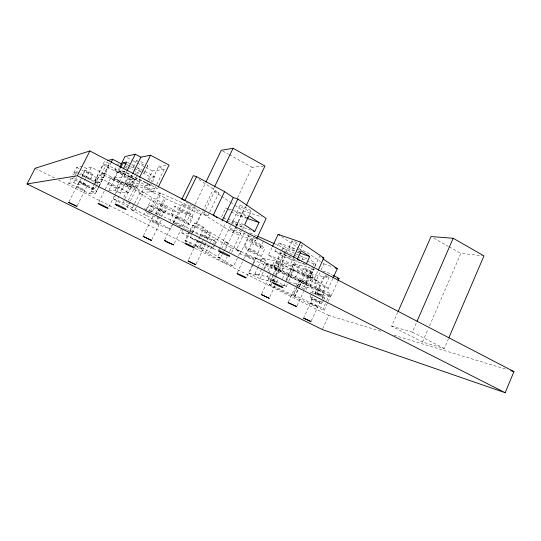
<?xml version="1.0" encoding="UTF-8"?>
<svg xmlns="http://www.w3.org/2000/svg" width="541" height="541" viewBox="0 0 541 541"><rect width="100%" height="100%" fill="white"/><g stroke="black" fill="none" stroke-linecap="round" stroke-linejoin="round"><path stroke-width="0.41" stroke-dasharray="2.71 2.03" d="M274.044 281.543C284.397 285.1 258.429 273.881 273.043 281.104M397.757 312.299L391.643 326.216L422.501 341.993L444.276 348.512L448.577 338.477M422.501 341.993L428.168 328.901M429.507 325.817L460.844 253.411L482.329 255.704M391.643 326.216L412.343 332.113L416.698 322.111M273.374 275.369L269.29 284.181L270.608 285.804L324.127 310.433L327.772 302.372M328.103 301.641L330.754 295.778L330.051 293.344L300.099 279.88L297.374 285.824M328.313 276.329L325.019 275.66L317.019 293.256L330.774 296.745L337.652 281.536M322.666 328.813L328.705 315.437L382.663 331.802M310.074 292.471L320.962 295.264L328.942 277.695L325.019 275.66M311.325 320.84L319.758 302.25L315.843 300.127L312.34 298.889L303.9 317.432M322.443 296.333L324.458 291.897M323.511 300.431L321.848 304.096L320.928 301.864L321.949 299.619M322.287 298.869L323.646 295.873L312.833 290.997L311.812 293.236M271.92 247.69L268.464 255.102L292.458 270.182L296.61 271.744L314.984 283.322L328.34 288.4L332.823 278.52M323.843 299.7L324.505 298.24L323.646 295.873M324.127 310.433L323.261 308.356L326.318 301.601M326.656 300.85L330.051 293.344M314.984 283.322L319.765 272.826M321.131 269.831L323.87 263.832L321.097 261.959M321.848 304.096L311.291 299.308L310.115 296.968L311.474 293.979M315.45 288.076L318.588 281.198L298.355 270.777L293.012 269.689L289.868 276.512L309.905 286.737L315.45 288.076L295.163 277.709L289.868 276.512M311.291 299.308L313.286 294.933M315.024 292.985L317.04 288.563M288.549 281.895L300.275 284.735L304.285 286.771L317.662 290.044L324.614 274.767M314.497 266.99L306.984 283.41L305.976 281.266L314.679 262.25L310.094 260.214M304.285 286.771L312.373 269.093L314.781 269.553M314.835 266.24L315.518 264.745L314.679 262.25M328.34 288.4L310.162 276.83L313.611 269.283M314.99 266.267L319.474 256.461L322.22 258.334M297.023 305.881L303.542 291.626M304.569 289.374L306.93 284.214M310.067 277.35L312.414 272.218M306.105 289.739L313.097 274.436L328.942 277.695M309.905 286.737L312.996 279.961L318.588 281.198M310.162 276.83L314.47 278.453L317.932 270.872M296.61 271.744L301.743 260.586M302.088 259.842L304.143 255.379M295.163 277.709L298.355 270.777M288.407 301.952L294.94 287.731M295.968 285.486L298.328 280.346M301.472 273.503L303.826 268.377M300.099 279.88L300.377 280.414L293.587 295.217L293.283 294.75L297.029 286.568M294.561 296.684L298.781 287.467M299.132 286.703L301.249 282.098L277.323 271.325L276.099 269.499L273.719 274.639M300.275 284.735L308.39 267.024L312.373 269.093M294.859 297.131L299.058 287.961M299.41 287.197L301.513 282.612L301.249 282.098M282.49 278.588L284.735 273.726L289.503 274.781L286.899 280.414M314.47 278.453L290.835 263.359L293.29 258.043M286.108 279.663L293.249 264.177L308.39 267.024M283.687 286.094L295.575 260.309M299.335 252.16L302.277 245.776M292.458 270.182L296.894 260.559M281.476 285.141L286.311 286.378L287.359 284.099M288.759 281.063L293.655 270.439L274.686 260.681L262.148 258.321L258.368 266.415M305.976 281.266L274.618 267.173L282.307 250.605M282.659 249.854L283.356 248.346L282.902 247.467L275.241 244.072M253.154 264.258L248.955 273.232L260.038 278.798L269.885 281.293L272.935 274.713M273.279 273.983L277.012 265.935L280.515 267.734L293.655 270.439M284.782 251.092L276.208 269.574L276.694 270.304L285.215 251.923M303.251 263.142L305.888 264.86L283.66 256.745L285.716 252.302M286.061 251.558L287.433 248.603L278.791 242.902L277.046 246.655M270.608 285.804L275.2 275.896M275.552 275.139L277.323 271.325M273.32 281.144L275.741 275.924M276.086 275.173L285.202 255.501M289.05 247.203L291.924 241.002M273.766 282.307L280.515 267.734M269.878 296.779L275.126 285.432M276.525 282.409L278.723 277.655M281.651 271.339A4.369 0.399 25 0 0 276.343 268.41A4.369 0.399 25 0 0 275.227 268.647A4.369 0.399 25 0 0 281.651 271.339L283.836 266.612A4.362 0.426 25 0 0 278.547 263.656A4.362 0.426 25 0 0 277.411 263.934A4.362 0.426 25 0 0 283.836 266.612M263.751 269.08L266.037 264.184L270.581 265.11L289.503 274.781M260.038 278.798L264.197 269.864M264.549 269.114L266.977 263.907L277.012 265.935M283.66 256.745L274.95 251.159L276.694 247.406M267.944 270.784L270.581 265.11M258.023 267.153L254.933 273.766L267.22 276.742L274.686 260.681M274.618 267.173L274.104 266.409L282.902 247.467M261.661 293.79L270.892 273.915M273.827 267.592L276.018 262.865M261.12 256.644L258.064 252.349L261.587 244.816L248.109 238.818L244.573 246.311L248.028 250.781L261.12 256.644L264.535 249.34L261.587 244.816M246.946 276.458L252.532 264.542M252.877 263.792L257.577 253.763A5.139 0.507 25.2 0 0 251.186 250.206A5.139 0.507 25.2 0 0 250.118 250.666A5.139 0.507 25.2 0 0 257.577 253.763M261.046 246.365A5.133 0.555 25.2 0 0 254.683 242.767A5.133 0.555 25.2 0 0 253.58 243.308A5.133 0.555 25.2 0 0 261.046 246.365L263.636 240.826M253.506 263.514L255.961 258.273L265.705 260.147L261.939 268.228M248.955 273.232L258.51 275.572L261.594 268.958M237.316 272.779L248.339 249.333M251.822 241.935L254.426 236.397M248.028 250.781L251.45 243.497L248.109 238.818M205.391 210.51L203.565 214.304L232.792 232.677L255.616 240.873L256.312 239.379M276.694 270.304L240.204 253.885L236.512 249.516L245.35 230.804M189.262 231.704L185.015 240.522L224.387 262.622L233.563 266.253L238.128 256.576M238.48 255.832L240.583 251.369L224.84 241.813L221.952 247.906M240.204 253.885L248.765 235.72L247.913 234.496M219.416 253.229L217.61 257.036L220.539 258.185L222.263 254.547M223.643 251.639L227.781 242.909L207.656 230.669L192.454 225.09L189.62 230.966M232.792 232.677L235.653 226.645M236.011 225.888L243.166 210.807L234.78 205.167M225.394 249.489L236.201 226.72M236.559 225.962L245.918 206.229M224.387 262.622L227.179 256.732M229.614 251.579L231.359 247.9L192.454 225.09M231.622 252.478L242.307 229.878M242.666 229.127L243.727 226.875A6.262 0.751 25.4 0 0 235.842 222.351A6.262 0.751 25.4 0 0 234.713 223.25A6.262 0.751 25.4 0 0 243.727 226.875M249.387 214.919L251.152 211.186A6.249 0.872 25.4 0 0 243.335 206.561A6.249 0.872 25.4 0 0 242.118 207.656A6.249 0.872 25.4 0 0 251.152 211.186M183.216 229.005L181.391 232.786L213.208 248.86L215.02 245.046M215.386 244.289L225.563 222.939M237.553 197.776L252.086 167.277L263.386 166.161M219.206 249.313L231.386 223.704M231.737 222.953L232.454 221.452M236.721 212.471L239.913 205.756M231.271 211.558L236.038 214.696L231.852 223.494L250.821 230.128M214.121 245.026L212.809 247.778L205.418 243.436L206.75 240.657M207.081 239.961L208.413 237.181L193.245 231.507L192.589 232.873M196.106 263.961L205.391 244.552A4.294 0.352 25.4 0 0 199.798 241.536A4.294 0.352 25.4 0 0 199.359 242.003A4.294 0.352 25.4 0 0 205.391 244.552M208.339 238.378A4.294 0.385 25.5 0 0 202.767 235.342A4.294 0.385 25.5 0 0 202.307 235.856A4.294 0.385 25.5 0 0 208.339 238.378L210.55 233.759A4.287 0.413 25.5 0 0 204.992 230.703A4.287 0.413 25.5 0 0 204.512 231.257A4.287 0.413 25.5 0 0 210.55 233.759M221.56 216.887L225.827 207.96L228.214 208.765M205.526 252.295L210.185 242.544M210.544 241.793L212.694 237.289M208.373 253.411L215.555 238.358M214.452 244.336L215.764 241.584L208.413 237.181M203.565 214.304L207.92 215.832L209.34 212.877M209.692 212.14L218.916 192.941L197.465 178.456M188.681 259.518L194.347 247.704M194.645 247.007L199.311 237.289M199.67 236.539L203.977 227.565A5.282 0.521 25.6 0 0 197.1 223.764A5.282 0.521 25.6 0 0 196.572 224.515A5.282 0.521 25.6 0 0 203.977 227.565M191.271 235.605L190.29 237.655L197.715 241.983L199.906 237.418M220.539 258.185L200.129 246.385L207.656 230.669M185.083 242.442L189.769 232.725M190.128 231.974L194.456 223M187.389 230.121L191.954 232.177L200.569 214.297L195.714 208.785L159.723 192.819L150.79 211.01L152.007 212.079L160.88 193.982L159.723 192.819M192.4 232.758L214.02 187.855M205.756 209.752L214.52 191.534L218.916 192.941M189.431 224.508L184.238 219.308L187.795 211.957L174.79 206.162L171.226 213.485L176.792 218.841L189.431 224.508L192.88 217.367L187.795 211.957M174.324 243.362L181.654 228.207M182.391 226.693L185.015 221.262M188.518 214.033L191.135 208.623M183.582 228.248L194.929 204.782M195.294 204.025L205.539 182.831M191.954 232.177L186.828 227.2L195.714 208.785M169.915 221.654L172.755 215.818L164.417 210.821L149.073 205.255L146.936 209.597M164.775 239.751L171.768 225.347M173.242 222.317L175.879 216.88M179.396 209.651L182.019 204.241M137.4 204.87L142.614 194.314L139.693 193.286L131.524 209.807L155.26 223.433L170.496 229.249L173.025 224.048M173.384 223.305L178.435 212.904L155.105 198.709L152.095 197.654L131.632 185.232L122.124 181.945L116.227 193.779M176.792 218.841L180.248 211.734L174.79 206.162M155.26 223.433L158.824 216.143M159.182 215.419L163.098 207.399L178.435 212.904M161.536 216.718L164.417 210.821M151.757 239.649L161.82 219.037M165.012 212.498L167.399 207.609M143.439 235.687L153.536 215.075M156.741 208.535L159.135 203.646M155.686 213.81L157.438 210.226L172.755 215.818M156.153 214.669L164.484 197.634L135.926 184.948L131.821 181.086L123.287 198.263M157.661 214.953L165.587 198.75L164.484 197.634M120.298 168.44L118.858 171.321L146.679 185.732L150.669 185.495L152.102 182.588M152.461 181.857L154.969 176.772L137.144 167.433M119.439 167.622L114.266 177.969L141.958 192.211L153.103 191.893L156.41 185.171M156.775 184.42L164.126 169.489L158.635 166.581L151.25 181.546M115.862 194.517L113.651 198.953L123.091 202.449L143.845 214.439L145.996 210.057M146.354 209.326L152.095 197.654M143.845 214.439L146.827 215.561L148.626 211.896M148.991 211.166L155.105 198.709M141.958 192.211L147.74 180.498M148.106 179.761L152.44 170.976L164.126 169.489M146.679 185.732L148.789 181.451M149.14 180.741L150.898 177.171L154.969 176.772M131.524 209.807L134.425 210.895L137.029 205.621M153.103 191.893L147.565 189.025L150.885 182.297M114.266 177.969L123.997 176.846L129.651 179.768L132.274 174.5M127 186.902L130.848 179.159L134.168 178.828L130.259 186.706L127 186.902L101.661 173.898L105.583 166.094L108.498 165.526L134.168 178.828M123.091 202.449L124.572 199.453M124.944 198.709L131.632 185.232M108.653 190.709L115.132 190.425L119.872 192.839L128.643 192.589L137.394 174.966M137.752 174.229L138.482 172.762L134.067 170.456M128.291 200.353L135.926 184.948M126.939 207.933L129.928 201.901M130.3 201.151L140.254 181.046M144.548 172.369L147.767 165.877M118.858 171.321L122.354 170.794L123.084 169.326M115.132 190.425L124.579 171.497L129.279 173.938L119.872 192.839M108.883 206.858L115.077 194.429M115.443 193.698L120.934 182.689M124.836 174.851L126.303 171.916M123.997 176.846L126.628 171.571M115.774 202.598L129.157 175.71M133.471 167.027L136.704 160.535M98.793 202.043L110.891 177.867M114.82 170.03L117.39 164.897M109.018 189.979L117.769 172.478L124.579 171.497M99.842 182.642L95.027 180.194L104.616 161.13L109.397 163.612L99.842 182.642L93.897 183.216L103.115 164.897L109.397 163.612M71.284 177.975L68.612 183.243L89.461 193.705L94.35 183.994M94.722 183.243L97.353 178.009L103.649 177.211L99.544 175.108L95.432 183.284M98.807 186.855L95.453 193.536L91.321 191.453L93.938 186.253M96.629 185.252L94.844 188.809L73.644 178.097L71.764 178.381L92.687 188.937L94.093 186.131M96.988 184.542L98.063 182.405L79.831 173.134M101.661 173.898L104.508 173.472L108.498 165.526M91.321 191.453L96.508 191.23L98.719 186.821M99.091 186.084L104.995 174.317L91.334 167.304L86.31 168.332L82.144 166.195L76.633 167.433L72.812 174.959M99.179 186.118L110.844 163.01M68.612 183.243L73.806 182.642L77.999 184.751L82.753 184.292L85.363 179.125M85.742 178.381L91.334 167.304M77.228 205.641L87.365 185.536M90.584 179.159L92.991 174.385M73.556 174.844L74.989 172.018L76.91 171.646L79.101 172.762M73.644 178.097L74.732 175.947M75.098 175.23L76.91 171.646M73.806 182.642L76.457 177.407M69.032 201.665L79.216 181.533M82.448 175.142L84.869 170.361M77.999 184.751L81.4 178.036M81.779 177.286L86.31 168.332M319.758 302.25L312.34 298.889M99.544 175.108L104.995 174.317M158.635 166.581L166.648 165.424M135.135 173.188L138.482 172.762M95.027 180.194L102.662 179.308L128.643 192.589M98.063 182.405L95.858 182.628L79.466 174.297M129.651 179.768L138.8 178.888L157.499 188.599L147.565 189.025M92.687 188.937L94.844 188.809M89.461 193.705L95.453 193.536M181.391 232.786L191.67 234.28M213.208 248.86L220.579 250.24M322.794 271.095L326.007 271.71L332.512 275.105M393.943 335.224L507.505 369.665M243.166 210.807L261.398 216.86M229.012 209.029L247.332 215.162M236.038 214.696L247.136 218.456M223.149 217.435L227.119 218.814M227.917 219.091L243.795 224.589M278.791 242.902L300.438 250.537M287.433 248.603L295.393 251.43M296.184 251.714L298.578 252.559M323.87 263.832L332.559 266.943M274.95 251.159L290.375 256.752M268.464 255.102L290.835 263.359M224.84 241.813L227.781 242.909M159.629 218.672L154.28 216.671L145.867 211.768M215.764 241.584L200.637 235.896L193.245 231.507M231.359 247.9L240.583 251.369M190.29 237.655L205.418 243.436M197.715 241.983L212.809 247.778M185.015 240.522L200.129 246.385M249.949 232.846L256.847 235.91M131.821 181.086L160.88 193.982M283.356 248.346L295.582 253.77M296.346 254.114L299.396 255.467M300.16 255.805L307.038 258.855M285.553 251.43L293.236 254.845M294.006 255.19L297.077 256.556M297.848 256.894L306.301 260.647M307.065 260.992L315.518 264.745M165.587 198.75L200.569 214.297M248.765 235.72L257.881 239.771M180.248 211.734L192.88 217.367M251.45 243.497L264.535 249.34M171.226 213.485L184.238 219.308M244.573 246.311L258.064 252.349M150.79 211.01L186.828 227.2M236.512 249.516L274.104 266.409M144.352 208.637L152.007 212.079M127.953 202.889L133.221 205.262M276.099 269.499L306.984 283.41M177.495 225.671L179.774 226.699M184.346 228.755L186.625 229.783M301.513 282.612L330.754 295.778M324.505 298.24L313.949 293.472L312.833 290.997M310.115 296.968L320.928 301.864M293.283 294.75L323.261 308.356M269.29 284.181L293.587 295.217M35.124 168.271L55.5 178.489M58.523 180.004L183.798 242.801M195.118 248.475L328.705 315.437M254.933 273.766L258.51 275.572M269.885 281.293L273.415 283.071M267.22 276.742L286.311 286.378M82.753 184.292L96.508 191.23M74.989 172.018L78.716 173.911M255.961 258.273L266.977 263.907M317.662 290.044L330.774 296.745M76.633 167.433L81.076 169.705M81.813 170.077L97.353 178.009M266.037 264.184L284.735 273.726M317.019 293.256L320.962 295.264M262.148 258.321L265.705 260.147M293.012 269.689L312.996 279.961M104.508 173.472L130.259 186.706M412.343 332.113L444.276 348.512M293.249 264.177L313.097 274.436M122.354 170.794L150.669 185.495M103.115 164.897L130.848 179.159M126.824 164.586L129.745 166.114M130.469 166.493L142.148 172.599M142.871 172.978L150.898 177.171M125.965 166.229L127.433 166.993M128.17 167.379L133.329 170.07M127.493 162.374L136.406 167.047M127.209 157.715L132.403 160.44M133.147 160.833L145.022 167.074M145.759 167.467L152.44 170.976M222.736 151.095L228.606 154.334M229.343 154.733L252.086 167.277M433.95 238.182L448.489 246.412M449.213 246.824L460.844 253.411M113.651 198.953L134.425 210.895M217.61 257.036L233.563 266.253M146.827 215.561L170.496 229.249M149.073 205.255L157.438 210.226M122.124 181.945L142.614 194.314M139.693 193.286L163.098 207.399M186.023 202.03L207.92 215.832M235.152 227.808L255.616 240.873M222.933 217.766L226.368 219.971M227.051 220.41L231.169 223.054M227.186 208.86L230.588 211.105M214.52 191.534L220.809 195.761M221.506 196.234L229.891 201.874M230.588 202.348L234.084 204.701M281.597 236.681L298.206 247.859M298.903 248.326L301.668 250.192L305.854 251.66L320.4 261.492M125.979 201.543L127.203 202.55M304.143 289.394A4.747 0.399 24.8 0 1 303.521 289.205M296.989 285.641A4.747 0.399 24.8 0 1 302.142 287.893A4.747 0.399 24.8 0 1 304.502 289.455M143.771 171.565A6.167 0.771 26.3 0 1 143.845 172.457M140.545 171.26A6.167 0.771 26.3 0 1 136.359 169.157M134.29 167.852A6.167 0.771 26.3 0 1 134.148 166.919M137.468 168.116A6.167 0.771 26.3 0 1 141.708 170.246M146.996 165.046A6.161 0.818 26.4 0 1 147.051 165.986M143.744 164.809A6.161 0.818 26.4 0 1 139.564 162.706M137.509 161.38A6.161 0.818 26.4 0 1 137.387 160.406M140.714 161.583A6.161 0.818 26.4 0 1 144.947 163.72M117.985 164.464A5.579 0.669 26.4 0 1 119.061 164.261M125.099 167.054A5.579 0.669 26.4 0 1 127.007 168.244M246.885 217.834A6.255 0.818 25.4 0 1 238.574 214.108A6.255 0.818 25.4 0 1 238.48 212.721A6.255 0.818 25.4 0 1 246.804 216.691M298.51 251.213A5.755 0.69 24.9 0 1 298.165 251.984M294.622 250.632A5.755 0.69 24.9 0 1 288.975 247.264A5.755 0.69 24.9 0 1 295.136 249.36M301.391 244.978A5.748 0.737 24.8 0 1 300.005 245.479M297.469 244.464A5.748 0.737 24.8 0 1 291.849 241.063A5.748 0.737 24.8 0 1 298.023 243.112M310.385 303.278L317.743 306.7L310.385 303.278M195.599 245.479L198.08 247.102L203.173 249.185L195.599 245.479M284.099 263.163A5.768 0.588 24.9 0 0 292.634 266.693A5.768 0.588 24.9 0 0 285.702 262.798A5.768 0.588 24.9 0 0 284.099 263.163M231.528 229.959A6.276 0.697 25.3 0 0 240.535 233.631A6.276 0.697 25.3 0 0 232.616 229.147A6.276 0.697 25.3 0 0 231.528 229.959M127.622 183.568A6.188 0.656 26.1 0 0 136.866 187.686A6.188 0.656 26.1 0 0 129.901 183.446A6.188 0.656 26.1 0 0 127.622 183.568M109.58 184.961A5.599 0.534 26.1 0 0 117.884 188.681A5.599 0.534 26.1 0 0 111.439 184.866A5.599 0.534 26.1 0 0 109.58 184.961M174.466 223.25A5.072 0.453 25.6 0 0 182.189 226.726A5.072 0.453 25.6 0 0 176.792 223.528A5.072 0.453 25.6 0 0 174.466 223.25M247.521 256.204A5.146 0.467 25.2 0 0 254.973 259.328A5.146 0.467 25.2 0 0 248.562 255.798A5.146 0.467 25.2 0 0 247.521 256.204M152.325 220.85A4.598 0.365 25.7 0 0 159.27 223.988A4.598 0.365 25.7 0 0 154.226 221.073A4.598 0.365 25.7 0 0 152.325 220.85M78.208 187.382A4.578 0.352 26.1 0 0 84.903 190.412A4.578 0.352 26.1 0 0 79.439 187.321A4.578 0.352 26.1 0 0 78.208 187.382M130.848 177.069A6.181 0.703 26.2 0 0 140.092 181.174A6.181 0.703 26.2 0 0 133.167 176.873A6.181 0.703 26.2 0 0 130.848 177.069M112.514 179.091A5.593 0.575 26.2 0 0 120.819 182.797A5.593 0.575 26.2 0 0 114.401 178.936A5.593 0.575 26.2 0 0 112.514 179.091M116.416 171.287A5.586 0.629 26.3 0 0 124.721 174.973A5.586 0.629 26.3 0 0 118.344 171.044A5.586 0.629 26.3 0 0 116.416 171.287M177.096 217.84A5.065 0.487 25.7 0 0 184.819 221.303A5.065 0.487 25.7 0 0 179.443 218.064A5.065 0.487 25.7 0 0 177.096 217.84M180.593 210.638A5.058 0.534 25.7 0 0 188.309 214.087A5.058 0.534 25.7 0 0 182.966 210.794A5.058 0.534 25.7 0 0 180.593 210.638M183.21 205.249A5.052 0.568 25.8 0 0 190.919 208.684A5.052 0.568 25.8 0 0 185.604 205.35A5.052 0.568 25.8 0 0 183.21 205.249M80.623 182.608A4.578 0.379 26.2 0 0 87.317 185.624A4.578 0.379 26.2 0 0 81.874 182.5A4.578 0.379 26.2 0 0 80.623 182.608M83.835 176.251A4.571 0.413 26.3 0 0 90.53 179.254A4.571 0.413 26.3 0 0 85.113 176.089A4.571 0.413 26.3 0 0 83.835 176.251M86.242 171.49A4.565 0.44 26.3 0 0 92.937 174.479A4.565 0.44 26.3 0 0 87.541 171.287A4.565 0.44 26.3 0 0 86.242 171.49M157.911 209.435A4.592 0.433 25.8 0 0 164.856 212.552A4.592 0.433 25.8 0 0 159.859 209.563A4.592 0.433 25.8 0 0 157.911 209.435M160.298 204.559A4.585 0.46 25.8 0 0 167.243 207.663A4.585 0.46 25.8 0 0 162.266 204.647A4.585 0.46 25.8 0 0 160.298 204.559M299.788 281.327A4.747 0.426 24.8 0 0 306.855 284.302A4.747 0.426 24.8 0 0 301.242 281.198A4.747 0.426 24.8 0 0 299.788 281.327M302.913 274.51A4.741 0.467 24.8 0 0 309.986 277.452A4.741 0.467 24.8 0 0 304.394 274.314A4.741 0.467 24.8 0 0 302.913 274.51M305.259 269.404A4.734 0.5 24.7 0 0 312.333 272.319A4.734 0.5 24.7 0 0 306.761 269.154A4.734 0.5 24.7 0 0 305.259 269.404M286.967 256.961A5.762 0.629 24.9 0 0 295.508 260.458A5.762 0.629 24.9 0 0 288.603 256.522A5.762 0.629 24.9 0 0 286.967 256.961M316.235 293.797A4.085 0.345 24.7 0 0 322.362 296.394A4.085 0.345 24.7 0 0 317.608 293.777A4.085 0.345 24.7 0 0 316.235 293.797M318.236 289.381A4.085 0.365 24.7 0 0 324.37 291.964A4.085 0.365 24.7 0 0 319.63 289.334A4.085 0.365 24.7 0 0 318.236 289.381"/><path stroke-width="0.81" d="M505.193 392.725L513.95 371.62L89.88 150.966L35.124 168.271L27.05 183.96L322.335 329.557L505.193 392.725L77.316 175.764L27.05 183.96M448.908 337.706L483.979 255.879L453.189 238.283L431.042 236.539L398.095 311.528M417.03 321.34L453.189 238.283M337.997 280.779L339.024 278.5L333.236 275.477M333.161 277.756L337.3 268.634L322.903 258.801M318.277 270.115L323.809 257.983L300.654 242.097L278.135 234.354L272.61 246.209M306.24 264.103L309.723 256.522L301.215 250.808L297.313 259.267M293.641 257.286L300.654 242.097M256.664 238.628L266.152 218.436L237.83 199.014L233.252 197.539L224.583 191.615L196.532 176.65L193.313 175.649L181.79 199.359M254.77 231.507L259.024 222.479L248.928 215.697L244.593 224.867L254.77 231.507L253.195 230.953M246.277 205.472L264.995 166.006L233.076 148.275L221.276 150.283L205.905 182.074M226.686 222.405L237.83 199.014M222.148 220.816L233.252 197.539M224.583 191.615L213.289 215.176L214.655 216.048M214.392 187.091L233.076 148.275M196.532 176.65L184.981 200.447L182.588 199.629M158.215 187.125L169.056 165.079L150.526 155.22L140.876 157.188L135.277 154.219L124.985 156.538L119.811 166.885M132.646 173.749L140.876 157.188M139.531 177.407L150.526 155.22M123.456 168.596L126.75 161.989L123.179 162.679L120.657 167.724M127.007 170.814L135.277 154.219M111.216 162.273L112.704 159.311L121.542 163.923M77.316 175.764L89.88 150.966M107.848 160.4L112.704 159.311M337.381 278.162L339.024 278.5M510.724 370.646L513.95 371.62M247.136 218.456L259.024 222.479M322.368 257.475L323.809 257.983M300.167 253.127L309.723 256.522M334.926 267.788L337.3 268.634M257.611 236.248L274.47 243.727M123.179 162.679L126.094 164.207M216.015 216.914L217.381 217.78M297.976 259.7L299.295 260.559M278.135 234.354L279.521 235.281M247.562 217.245A6.255 0.818 25.4 0 1 247.609 217.962M261.31 294.547L269.175 298.287L261.31 294.547M68.66 202.395L76.863 206.371L68.66 202.395M288.11 302.635L296.678 306.632L288.11 302.635M303.616 318.142L310.987 321.584L303.616 318.142M143.196 236.417L151.392 240.393L143.196 236.417M164.579 240.495L167.737 242.449L173.593 244.884L164.579 240.495M188.146 261.012L195.754 264.698L188.146 261.012M99.747 204.613A5.62 0.392 25.9 0 0 108.058 208.386A5.62 0.392 25.9 0 0 101.505 204.721A5.62 0.392 25.9 0 0 99.747 204.613M116.802 205.33A6.208 0.487 25.9 0 0 126.053 209.516A6.208 0.487 25.9 0 0 118.966 205.465A6.208 0.487 25.9 0 0 116.802 205.33M220.85 252.444A6.296 0.514 25.3 0 0 229.837 256.245A6.296 0.514 25.3 0 0 221.81 251.91A6.296 0.514 25.3 0 0 220.85 252.444M274.476 283.937A5.789 0.433 25 0 0 282.997 287.589A5.789 0.433 25 0 0 275.978 283.815A5.789 0.433 25 0 0 274.476 283.937M238.811 274.733A5.16 0.345 25.2 0 0 246.25 277.946A5.16 0.345 25.2 0 0 239.764 274.524A5.16 0.345 25.2 0 0 238.811 274.733M186.902 244.6A5.302 0.385 25.5 0 0 194.287 247.758A5.302 0.385 25.5 0 0 187.328 244.065A5.302 0.385 25.5 0 0 186.902 244.6"/></g></svg>
